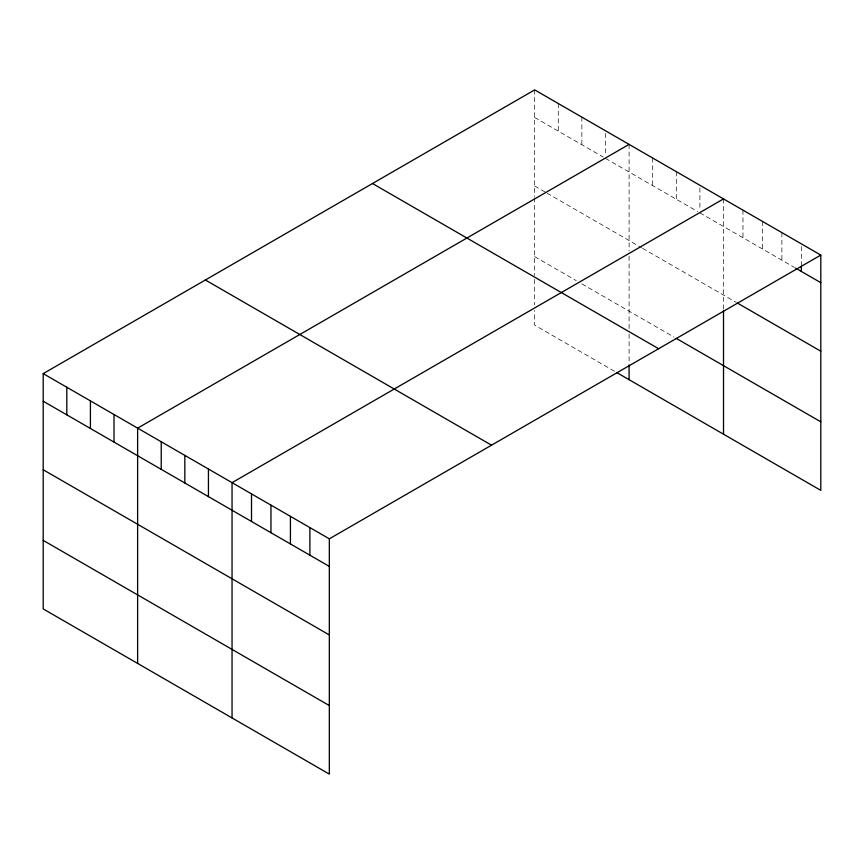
<?xml version="1.0" encoding="UTF-8"?>
<svg xmlns="http://www.w3.org/2000/svg" width="864" height="864" viewBox="0 0 864 864"><rect width="100%" height="100%" fill="white"/><g stroke="black" fill="none" stroke-linecap="round" stroke-linejoin="round"><path stroke-width="0.65" stroke-dasharray="4.32 3.24" d="M534.665 89.888L534.665 196.474M534.665 117.472L603.234 157.054M605.48 158.36L697.658 211.572M699.905 212.868L794.48 267.473M534.665 186.008L545.908 192.499M547.031 193.147L641.455 247.666M642.578 248.314L736.106 302.314M534.665 256.63L576.256 280.638M581.872 283.889L674.05 337.111M614.477 371.25L534.665 325.177L534.665 310.392M801.338 246.478L801.338 264.87M781.888 232.621L781.888 260.204M762.426 221.378L762.426 248.972M742.975 210.146L742.975 237.73M723.514 198.914L723.514 309.431M699.905 187.909L699.905 210.244M676.296 171.655L676.296 199.238M652.698 158.026L652.698 185.609M629.089 144.396L629.089 250.992M629.089 256.219L629.089 329.962M629.089 333.99L629.089 363.56M605.48 133.402L605.48 155.725M581.872 117.137L581.872 144.731M558.274 103.518L558.274 131.101M534.665 197.78L534.665 275.443M534.665 279.482L534.665 305.014"/><path stroke-width="1.3" d="M820.8 255.085L329.335 538.823L329.335 774.112L43.2 608.915L43.2 373.626L534.665 89.888L820.8 255.085L820.8 490.374L616.723 372.546M629.089 144.396L137.624 428.144L137.624 663.433M723.514 198.914L232.049 482.663L232.049 717.952M795.625 268.132L820.8 282.668M737.251 302.972L820.8 351.205M676.296 338.407L820.8 421.826M372.481 183.524L658.616 348.721M205.384 279.99L491.519 445.187M43.2 373.626L329.335 538.823M43.2 401.209L329.335 566.417M43.2 469.757L329.335 634.954M43.2 540.378L329.335 705.575M801.338 266.177L801.338 271.436M723.514 310.738L723.514 434.203M629.089 364.9L629.089 379.685M309.884 527.591L309.884 555.174M290.423 516.359L290.423 543.942M270.961 505.127L270.961 532.71M251.51 493.895L251.51 521.478M208.44 469.033L208.44 496.616M184.842 455.404L184.842 482.987M161.233 441.774L161.233 469.357M114.016 414.515L114.016 442.098M90.418 400.885L90.418 428.468M66.809 387.256L66.809 414.839"/></g></svg>
